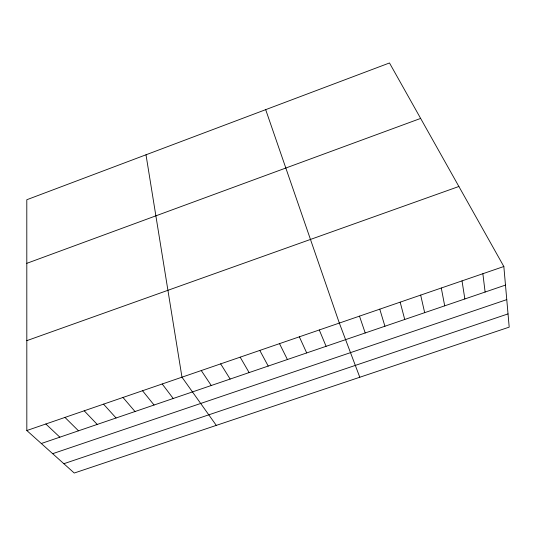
<?xml version="1.0" encoding="UTF-8"?>
<svg xmlns="http://www.w3.org/2000/svg" width="536" height="536" viewBox="0 0 536 536"><rect width="100%" height="100%" fill="white"/><g stroke="black" fill="none" stroke-linecap="round" stroke-linejoin="round"><path stroke-width="0.8" d="M26.807 263.337L420.639 118.423M26.813 340.655L458.883 186.488M26.827 430.529L503.84 266.506L389.484 62.967L26.8 199.74L26.827 430.529L74.243 473.033L509.2 327.134L503.84 266.506M41.306 443.507L505.482 285.092M52.655 453.684L506.768 299.624M63.844 463.714L508.028 313.902M45.848 423.989L59.844 437.175M64.97 417.41L78.491 430.817M84.206 410.797L97.23 424.418M103.542 404.151L116.071 417.993M122.985 397.464L135.012 411.527M142.536 390.744L154.06 405.022M162.2 383.977L173.208 398.489M216.296 425.383L181.972 377.183L146 154.79M201.268 370.543L211.251 385.505M220.671 363.877L230.138 379.059M240.175 357.17L249.126 372.58M259.793 350.423L268.214 366.068M279.511 343.643L287.403 359.515M299.343 336.822L306.699 352.929M319.282 329.968L326.096 346.31M359.797 377.25L339.335 323.067L265.682 109.659M359.495 316.14L365.21 332.963M379.769 309.165L384.922 326.236M400.164 302.157L404.74 319.476M420.666 295.101L424.673 312.669M441.282 288.013L444.706 305.835M462.019 280.884L464.853 298.961M482.869 273.715L485.113 292.046"/></g></svg>
